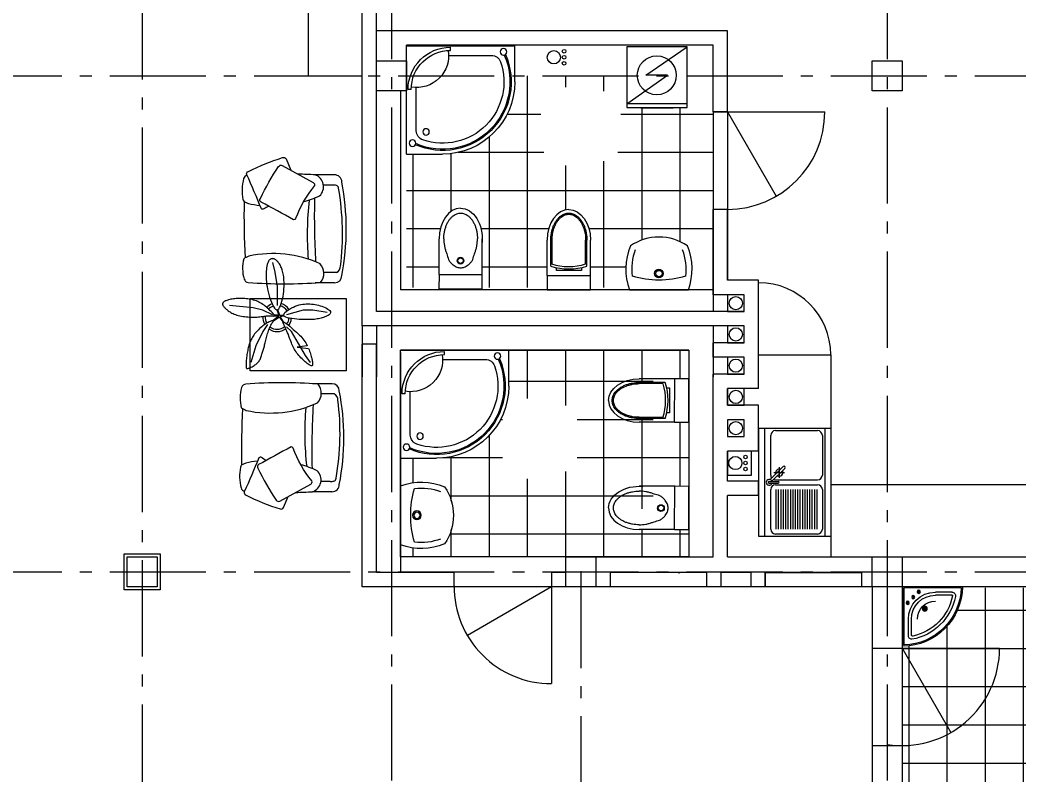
# Model space of a CAD drawing. Extents: x -133165 to 20117, y 15722 to 63536.
# Drawn here: x -120946 to -112632, y 26755 to 33035 of the extents above; entities that cross this region are included whole.
import ezdxf

# ---------------------------------------------------------------- set-up
doc = ezdxf.new("R2010")
doc.units = 0
doc.linetypes.add('GOST2_303_5', pattern=[24, 20, -1.5, 1, -1.5])
doc.linetypes.add('GOST2_303_6', pattern=[12, 8, -1.5, 1, -1.5])
doc.layers.get('0').update_dxf_attribs({"linetype": 'CONTINUOUS'})
for name, color, linetype in [('AREA', 191, 'CONTINUOUS'), ('AXIS', 7, 'GOST2_303_5'), ('FURNITURE', 28, 'CONTINUOUS'), ('HATCH', 8, 'CONTINUOUS'), ('MERDIVEN', 3, 'CONTINUOUS'), ('SANITARY', 141, 'CONTINUOUS'), ('WALL', 5, 'CONTINUOUS'), ('WC', 4, 'CONTINUOUS'), ('WINDOWS', 8, 'CONTINUOUS')]:
    doc.layers.add(name, color=color, linetype=linetype)
doc.styles.add('ATTR', font='romans.shx', dxfattribs={"width": 0.8, "height": 0.470416})

# ---------------------------------------------------------------- blocks, each defined once
blk = doc.blocks.new('DFG')
at = {"layer": 'FURNITURE', "ltscale": 300}
blk.add_lwpolyline([(50940.3, -6328.9), (50940.3, -6819.6)], dxfattribs=at)
at = {"layer": 'FURNITURE'}
for radius in [36.1, 26.4]:
    blk.add_circle((51076.4, -6574.2), radius, dxfattribs=at)
at = {"layer": 'FURNITURE', "ltscale": 300}
for centre, radius, start, end in [((51113.7, -6799.1), 501.2, 67.38981, 110.24771), ((51820.8, -6574.2), 796.5, 163.77116, 196.22884), ((51113.7, -6799.1), 451.2, 69.28472, 97.35015), ((50960.4, -6574.2), 419.9, 325.50279, 34.49721), ((51113.7, -6349.3), 501.2, 249.75229, 292.61019), ((51113.7, -6349.3), 451.2, 262.64985, 290.71528)]:
    blk.add_arc(centre, radius, start, end, dxfattribs=at)
blk = doc.blocks.new('A$C201F213F')
at = {"layer": 'FURNITURE', "ltscale": 75}
for p, q in [((0, 0), (-636.4, -636.4)), ((636.4, -636.4), (0, 0)), ((-191.6, -303.3), (-443.5, -555.2)), ((-230.8, -284.4), (-249.2, -266)), ((442.6, -557.1), (187.9, -302.4)), ((229.8, -284.4), (248.2, -266)), ((-424.3, -848.5), (-636.4, -636.4)), ((636.4, -636.4), (424.3, -848.5))]:
    blk.add_line(p, q, dxfattribs=at)
for centre in [(-534.6, -605.3), (537.4, -606.7), (391.7, -620.8)]:
    blk.add_circle(centre, 27, dxfattribs=at)
for centre, radius, start, end in [((-0.5, -514.7), 351.7, 45, 135), ((-0.5, -514.7), 325.7, 45, 135), ((-2.3, -117.6), 265.2, 215.64538, 324.88513), ((-386.9, -611.8), 80, 135, 205.85821), ((386, -613.7), 80, 333.85994, 45), ((0, -424.3), 570, 201.44354, 338.55646), ((0, -424.3), 560, 201.44354, 338.55646), ((0, -424.3), 510, 205.85821, 333.85994), ((0, -424.3), 600, 225, 315)]:
    blk.add_arc(centre, radius, start, end, dxfattribs=at)
blk = doc.blocks.new('A$C5EB51CD2')
at = {"layer": 'FURNITURE', "ltscale": 100}
for p, q in [((0.1, 119.2), (0.2, 414)), ((0.1, 119.2), (0, 0)), ((0.1, 119.2), (360.1, 119)), ((0, 0), (360, -0.2))]:
    blk.add_line(p, q, dxfattribs=at)
at = {"layer": 'FURNITURE', "ltscale": 75}
for p, q in [((360.1, 119), (360.2, 413.8)), ((360, -0.2), (360.1, 119))]:
    blk.add_line(p, q, dxfattribs=at)
at = {"layer": 'FURNITURE', "ltscale": 100}
for radius in [27.8, 22.8]:
    blk.add_circle((179.5, 232.9), radius, dxfattribs=at)
at = {"layer": 'FURNITURE', "ltscale": 75}
blk.add_ellipse((180.2, 413.9), major_axis=(0.1, 255.1), ratio=0.705489, start_param=0, end_param=1.570796, dxfattribs=at)
at = {"layer": 'FURNITURE', "ltscale": 75, "extrusion": (0, 0, -1)}
blk.add_ellipse((180.2, 413.9), major_axis=(0.1, 255.1), ratio=0.705489, start_param=0, end_param=1.684847, dxfattribs=at)
at = {"layer": 'FURNITURE', "ltscale": 75}
blk.add_open_spline([(40.2, 414), (40.2, 431.8), (41.7, 450.6), (46.7, 478.6), (48.8, 488), (54, 506.3), (57, 515.4), (63.9, 532.8), (67.8, 541.1), (76.2, 557), (80.8, 564.5), (90.5, 578.2), (95.7, 584.5), (106.2, 595.8), (111.7, 600.9), (128.1, 613.9), (139.2, 619.9), (160.4, 627.5), (170.6, 629.1), (190, 629.1), (200.2, 627.5), (221.4, 619.9), (232.5, 613.8), (248.9, 600.8), (254.3, 595.8), (264.9, 584.4), (270, 578.1), (279.7, 564.4), (284.3, 556.9), (292.8, 541), (296.6, 532.6), (303.5, 515.2), (306.5, 506.2), (311.6, 487.8), (313.7, 478.5), (318.7, 450.4), (320.2, 431.7), (320.2, 413.9)], degree=3, knots=[-1.570796, -1.570796, -1.570796, -1.570796, -1.308997, -1.308997, -1.178097, -1.178097, -1.047198, -1.047198, -0.916298, -0.916298, -0.785398, -0.785398, -0.654498, -0.654498, -0.523599, -0.523599, -0.261799, -0.261799, 0, 0, 0.261799, 0.261799, 0.523599, 0.523599, 0.654498, 0.654498, 0.785398, 0.785398, 0.916298, 0.916298, 1.047198, 1.047198, 1.178097, 1.178097, 1.308997, 1.308997, 1.570796, 1.570796, 1.570796, 1.570796], dxfattribs=at)
at = {"layer": 'FURNITURE', "ltscale": 100}
blk.add_open_spline([(40.2, 414), (40.2, 396.2), (41.7, 377.4), (46.7, 349.4), (48.8, 340), (53.9, 321.7), (56.9, 312.6), (63.8, 295.2), (67.6, 286.8), (76.1, 246), (80.7, 238.5), (90.4, 224.7), (95.5, 218.4), (106.1, 207.1), (111.5, 202.1), (127.9, 189), (139, 183), (160.2, 175.4), (170.4, 173.8), (189.8, 173.8), (199.9, 175.4), (221.2, 182.9), (232.3, 188.9), (248.7, 202), (254.2, 207), (264.7, 218.3), (269.9, 224.6), (279.6, 238.4), (284.2, 245.9), (292.6, 286.7), (296.5, 295.1), (303.4, 312.5), (306.4, 321.5), (311.6, 339.9), (313.7, 349.2), (318.7, 377.3), (320.2, 396), (320.2, 413.9)], degree=3, knots=[-1.570796, -1.570796, -1.570796, -1.570796, -1.308997, -1.308997, -1.178097, -1.178097, -1.047198, -1.047198, -0.916298, -0.916298, -0.785398, -0.785398, -0.654498, -0.654498, -0.523599, -0.523599, -0.261799, -0.261799, 0, 0, 0.261799, 0.261799, 0.523599, 0.523599, 0.654498, 0.654498, 0.785398, 0.785398, 0.916298, 0.916298, 1.047198, 1.047198, 1.178097, 1.178097, 1.308997, 1.308997, 1.570796, 1.570796, 1.570796, 1.570796], dxfattribs=at)
blk = doc.blocks.new('A$C57C31BFC')
at = {"layer": 'WC', "ltscale": 75}
for p, q in [((0.1, 119.2), (0.2, 414)), ((30.1, 197.9), (30.2, 414)), ((40.1, 215.7), (40.2, 414)), ((77.5, 162.6), (77.5, 185.1)), ((0.1, 119.2), (0, 0))]:
    blk.add_line(p, q, dxfattribs=at)
at = {"layer": 'WC', "ltscale": 100}
for p, q in [((320.1, 215.5), (320.2, 413.9)), ((330.1, 197.7), (330.2, 413.9)), ((360.1, 119), (360.2, 413.8)), ((284.6, 185.4), (284.6, 162.5)), ((0.1, 119.2), (360.1, 119)), ((284.6, 162.5), (77.5, 162.6)), ((360, -0.2), (360.1, 119)), ((0, 0), (360, -0.2))]:
    blk.add_line(p, q, dxfattribs=at)
for radius, end in [(485.2, 287.97896), (465.2, 287.48531)]:
    blk.add_arc((180.3, 659.3), radius, 251.96434, end, dxfattribs=at)
at = {"layer": 'WC', "ltscale": 75}
blk.add_ellipse((180.2, 413.9), major_axis=(0.1, 255.1), ratio=0.705489, start_param=0, end_param=1.570796, dxfattribs=at)
at = {"layer": 'WC', "ltscale": 75, "extrusion": (0, 0, -1)}
blk.add_ellipse((180.2, 413.9), major_axis=(0.1, 255.1), ratio=0.705489, start_param=0, end_param=1.570796, dxfattribs=at)
at = {"layer": 'WC', "ltscale": 75}
for points, knots in [([(30.2, 414), (30.2, 432.4), (31.8, 451.7), (36.9, 480.7), (39.1, 490.3), (44.4, 509.4), (47.6, 518.7), (54.7, 536.8), (58.8, 545.5), (67.6, 562.1), (72.4, 569.9), (82.6, 584.3), (88, 591), (99.3, 603), (105.1, 608.4), (122.7, 622.4), (134.8, 629), (158.2, 637.3), (169.5, 639.1), (191.1, 639.1), (202.5, 637.3), (225.9, 628.9), (237.9, 622.3), (255.5, 608.3), (261.3, 602.9), (272.5, 590.9), (277.9, 584.2), (288.2, 569.8), (293, 561.9), (301.8, 545.4), (305.8, 536.7), (312.9, 518.6), (316.1, 509.2), (321.4, 490.2), (323.5, 480.5), (328.7, 451.6), (330.2, 432.2), (330.2, 413.9)], [-1.570796, -1.570796, -1.570796, -1.570796, -1.308997, -1.308997, -1.178097, -1.178097, -1.047198, -1.047198, -0.916298, -0.916298, -0.785398, -0.785398, -0.654498, -0.654498, -0.523599, -0.523599, -0.261799, -0.261799, 0, 0, 0.261799, 0.261799, 0.523599, 0.523599, 0.654498, 0.654498, 0.785398, 0.785398, 0.916298, 0.916298, 1.047198, 1.047198, 1.178097, 1.178097, 1.308997, 1.308997, 1.570796, 1.570796, 1.570796, 1.570796]), ([(40.2, 414), (40.2, 431.8), (41.7, 450.6), (46.7, 478.6), (48.8, 488), (54, 506.3), (57, 515.4), (63.9, 532.8), (67.8, 541.1), (76.2, 557), (80.8, 564.5), (90.5, 578.2), (95.7, 584.5), (106.2, 595.8), (111.7, 600.9), (122.6, 609.5), (128.1, 613.2), (139.1, 619.4), (144.5, 621.8), (155.1, 625.6), (160.3, 626.9), (170.5, 628.7), (175.5, 629.1), (185.2, 629.1), (190.1, 628.7), (200.3, 626.9), (205.5, 625.6), (216.1, 621.8), (221.5, 619.3), (232.5, 613.2), (238, 609.5), (248.9, 600.8), (254.3, 595.8), (264.9, 584.4), (270, 578.1), (279.7, 564.4), (284.3, 556.9), (292.8, 541), (296.6, 532.6), (303.5, 515.2), (306.5, 506.2), (311.6, 487.8), (313.7, 478.5), (318.7, 450.4), (320.2, 431.7), (320.2, 413.9)], [-1.570796, -1.570796, -1.570796, -1.570796, -1.308997, -1.308997, -1.178097, -1.178097, -1.047198, -1.047198, -0.916298, -0.916298, -0.785398, -0.785398, -0.654498, -0.654498, -0.523599, -0.523599, -0.392699, -0.392699, -0.261799, -0.261799, -0.1309, -0.1309, 0, 0, 0.1309, 0.1309, 0.261799, 0.261799, 0.392699, 0.392699, 0.523599, 0.523599, 0.654498, 0.654498, 0.785398, 0.785398, 0.916298, 0.916298, 1.047198, 1.047198, 1.178097, 1.178097, 1.308997, 1.308997, 1.570796, 1.570796, 1.570796, 1.570796])]:
    blk.add_open_spline(points, degree=3, knots=knots, dxfattribs=at)
blk = doc.blocks.new('VJQRF')
for p, q in [((165.668, 1119.323), (165.668, 1128.323)), ((165.668, 1128.323), (171.668, 1128.323)), ((166.168, 1119.323), (166.168, 1128.323)), ((171.168, 1128.323), (171.168, 1119.323)), ((171.668, 1128.323), (171.668, 1119.323)), ((166.668, 1124.423), (166.668, 1127.723)), ((167.068, 1128.123), (170.568, 1128.123)), ((170.968, 1127.723), (170.968, 1124.423)), ((166.625, 1124.047), (167.706, 1125.126)), ((166.766, 1123.906), (167.847, 1124.984)), ((167.38, 1125.07), (167.38, 1124.184)), ((166.938, 1124.627), (167.823, 1124.627)), ((166.541, 1123.893), (167.291, 1123.892)), ((166.541, 1123.753), (167.291, 1123.752)), ((166.781, 1123.893), (166.765, 1123.909)), ((167.068, 1124.023), (170.568, 1124.023)), ((167.068, 1123.623), (170.568, 1123.623)), ((166.668, 1119.923), (166.668, 1123.223)), ((167.131, 1119.923), (167.131, 1123.223)), ((167.331, 1119.923), (167.331, 1123.223)), ((167.531, 1119.923), (167.531, 1123.223)), ((167.731, 1119.923), (167.731, 1123.223)), ((167.931, 1119.923), (167.931, 1123.223)), ((168.131, 1119.923), (168.131, 1123.223)), ((168.331, 1119.923), (168.331, 1123.223)), ((168.531, 1119.923), (168.531, 1123.223)), ((168.731, 1119.923), (168.731, 1123.223)), ((168.931, 1119.923), (168.931, 1123.223)), ((169.131, 1119.923), (169.131, 1123.223)), ((169.331, 1119.923), (169.331, 1123.223)), ((169.531, 1119.923), (169.531, 1123.223)), ((169.731, 1119.923), (169.731, 1123.223)), ((169.931, 1119.923), (169.931, 1123.223)), ((170.131, 1119.923), (170.131, 1123.223)), ((170.331, 1119.923), (170.331, 1123.223)), ((170.531, 1119.923), (170.531, 1123.223)), ((170.968, 1123.223), (170.968, 1119.923)), ((171.668, 1119.323), (165.668, 1119.323)), ((170.568, 1119.523), (167.068, 1119.523))]:
    blk.add_line(p, q)
for centre, radius, start, end in [((167.068, 1127.723), 0.4, 90, 180), ((170.568, 1127.723), 0.4, 0, 90), ((167.777, 1125.055), 0.1, 314.92518, 134.92518), ((167.068, 1124.423), 0.4, 180, 218.20717), ((167.38, 1124.627), 0.3, 69.18047, 200.6699), ((167.38, 1124.627), 0.3, 239.74996, 30.10041), ((170.568, 1124.423), 0.4, 270, 0), ((166.541, 1123.823), 0.239, 16.92911, 342.92126), ((166.541, 1123.823), 0.07, 89.92518, 269.92518), ((167.068, 1123.223), 0.4, 90, 180), ((167.068, 1124.423), 0.4, 247.44587, 270), ((167.291, 1123.822), 0.07, 269.92518, 89.92518), ((170.568, 1123.223), 0.4, 0, 90), ((167.068, 1119.923), 0.4, 180, 270), ((170.568, 1119.923), 0.4, 270, 0)]:
    blk.add_arc(centre, radius, start, end)
blk = doc.blocks.new('РЈРњР«Р’РђР›Р¬РќРРљ_РЈР“Р›РћР’РћР™')
for p, q in [((2176.609, 259.767), (2171.659, 259.767)), ((2171.659, 254.817), (2171.659, 259.767)), ((2176.609, 259.767), (2171.659, 259.767)), ((2171.759, 254.919), (2171.759, 259.667)), ((2176.507, 259.667), (2171.759, 259.667)), ((2172.99, 259.372), (2172.878, 259.482)), ((2172.99, 259.372), (2172.937, 259.424)), ((2172.99, 259.372), (2173.103, 259.486)), ((2176.608, 259.667), (2176.607, 259.667)), ((2172.99, 259.372), (2172.881, 259.262)), ((2172.99, 259.372), (2173.096, 259.266)), ((2175.714, 259.317), (2174.365, 259.317)), ((2175.672, 259.067), (2174.365, 259.067)), ((2172.076, 258.449), (2171.962, 258.335)), ((2172.076, 258.449), (2171.964, 258.56)), ((2172.076, 258.449), (2172.023, 258.501)), ((2172.076, 258.449), (2172.184, 258.559)), ((2172.076, 258.449), (2172.182, 258.344)), ((2172.109, 255.678), (2172.109, 257.067)), ((2172.359, 255.678), (2172.359, 257.067)), ((2171.759, 254.817), (2171.759, 254.819))]:
    blk.add_line(p, q)
for centre, radius in [((2172.99, 259.372), 0.136), ((2172.99, 259.372), 0.129), ((2172.99, 259.372), 0.0601), ((2172.99, 259.372), 0.0533), ((2172.076, 258.449), 0.136), ((2172.076, 258.449), 0.129), ((2172.533, 258.911), 0.129), ((2172.533, 258.911), 0.0533), ((2172.076, 258.449), 0.0601), ((2172.076, 258.449), 0.0533), ((2173.484, 257.946), 0.204), ((2173.484, 257.946), 0.129), ((2173.484, 257.946), 0.0533)]:
    blk.add_circle(centre, radius)
for centre, radius, start, end in [((2171.609, 259.817), 5, 359.9999999999993, 0), ((2171.609, 259.817), 4.9, 359.9999999999993, 0), ((2171.609, 259.817), 5, 270.57297, 359.42703), ((2171.609, 259.817), 4.9, 271.75423, 358.24577), ((2174.365, 257.067), 2.25, 90, 180), ((2174.365, 257.067), 2, 90, 180), ((2171.614, 259.804), 4.237, 280.99485, 348.27347), ((2171.614, 259.804), 4.487, 280.99485, 349.90428), ((2175.665, 258.967), 0.1, 345.93958, 85.9642), ((2175.731, 259.018), 0.3, 0, 93.31078), ((2174.365, 257.067), 1.5, 90, 180), ((2172.408, 255.693), 0.3, 177.04102, 281.70486), ((2172.408, 255.693), 0.05, 177.04102, 281.70486)]:
    blk.add_arc(centre, radius, start, end)
blk = doc.blocks.new('*X134')
at = {"layer": 'HATCH', "linetype": 'CONTINUOUS', "ltscale": 100}
for p, q in [((-116721.5, 30810.1), (-116721.5, 32570.1)), ((-116404, 32476.1), (-116404, 32570.1)), ((-116086.5, 32441.9), (-116086.5, 32570.1)), ((-115769, 31204.2), (-115769, 32300.9)), ((-115451.5, 31190.7), (-115451.5, 32307.6)), ((-116894.5, 32252.6), (-116612, 32252.6)), ((-115945.1, 32252.6), (-115178.6, 32252.6)), ((-117039, 30810.1), (-117039, 32067.3)), ((-117356.5, 31443.5), (-117356.5, 31927.2)), ((-117299.9, 31935.1), (-116586.5, 31935.1)), ((-115970.6, 31935.1), (-115178.6, 31935.1)), ((-117674, 30810.1), (-117674, 31920.1)), ((-116086.5, 30810.1), (-116086.5, 31860)), ((-116404, 31455.6), (-116404, 31825.8)), ((-117728.6, 31617.6), (-115178.6, 31617.6)), ((-117728.6, 31300.1), (-117448.2, 31300.1)), ((-117110, 31300.1), (-116545, 31300.1)), ((-116211.7, 31300.1), (-115178.6, 31300.1)), ((-117728.6, 30982.6), (-117459, 30982.6)), ((-117099, 30982.6), (-116558.5, 30982.6)), ((-116198.5, 30982.6), (-115904.3, 30982.6))]:
    blk.add_line(p, q, dxfattribs=at)
blk = doc.blocks.new('*X135')
at = {"layer": 'HATCH', "linetype": 'CONTINUOUS', "ltscale": 100}
for p, q in [((-116404, 29827.7), (-116404, 29870.1)), ((-116086.5, 28570.1), (-116086.5, 29870.1)), ((-116949.8, 29712.6), (-116930.5, 29712.6)), ((-116310.2, 29712.6), (-115676.6, 29712.6)), ((-115769, 28970.1), (-115769, 29730.3)), ((-117039, 28570.1), (-117039, 29584.6)), ((-117674, 29185.7), (-117674, 29390.1)), ((-117427.2, 29395.1), (-116930.6, 29395.1)), ((-117356.5, 29033.6), (-117356.5, 29403.2)), ((-116310.1, 29395.1), (-115676.6, 29395.1)), ((-116404, 28570.1), (-116404, 29279.5)), ((-116721.5, 28570.1), (-116721.5, 29219.3)), ((-117372.2, 29077.6), (-115676.6, 29077.6)), ((-117356.5, 28570.1), (-117356.5, 28796.9)), ((-115769, 28570.1), (-115769, 28796.5)), ((-117369.7, 28760.1), (-115676.6, 28760.1)), ((-117674, 28570.1), (-117674, 28644.8))]:
    blk.add_line(p, q, dxfattribs=at)
blk = doc.blocks.new('*X136')
at = {"layer": 'HATCH', "linetype": 'CONTINUOUS', "ltscale": 100}
for p, q in [((-116721.5, 29888.2), (-116721.5, 30290.1)), ((-116404, 29870.1), (-116404, 30290.1)), ((-116086.5, 29870.1), (-116086.5, 30290.1)), ((-115769, 30010.3), (-115769, 30290.1)), ((-116878.6, 30030.1), (-115676.6, 30030.1))]:
    blk.add_line(p, q, dxfattribs=at)
blk = doc.blocks.new('*X137')
at = {"layer": 'HATCH', "linetype": 'CONTINUOUS', "ltscale": 100}
blk.add_line((-115451.5, 30050.1), (-115451.5, 30290.1), dxfattribs=at)
blk = doc.blocks.new('*X138')
at = {"layer": 'HATCH', "linetype": 'CONTINUOUS', "ltscale": 100}
for p, q in [((-115451.5, 28570.1), (-115451.5, 28796.3)), ((-115676.6, 28760.1), (-115378.6, 28760.1))]:
    blk.add_line(p, q, dxfattribs=at)
blk = doc.blocks.new('*X139')
at = {"layer": 'HATCH', "linetype": 'CONTINUOUS', "ltscale": 100}
for p, q in [((-115451.5, 29156.3), (-115451.5, 29690.1)), ((-115676.6, 29395.1), (-115378.6, 29395.1))]:
    blk.add_line(p, q, dxfattribs=at)
blk = doc.blocks.new('PLANT_2')
for p, q in [((-0.98, 9.39), (-1.42, 6.75)), ((-1.42, 6.75), (-1.42, 4.99)), ((8.26, 6.31), (6.94, 5.43)), ((-1.42, 4.99), (-0.54, 1.91)), ((4.74, 4.11), (2.54, 2.79)), ((6.94, 5.43), (4.74, 4.11)), ((2.54, 2.79), (1.66, 1.91)), ((-8.46, -0.29), (-5.82, 0.15)), ((-5.82, 0.15), (-2.3, 0.15)), ((-1.52, 0.24), (-0.49, 0.61)), ((-1.49, 0.11), (-0.47, 0.45)), ((-0.49, 0.59), (-0.51, 1.38)), ((-0.47, 0.45), (-0.49, -0.34)), ((-0.28, 0.69), (-0.38, 1.4)), ((-0.38, -0.36), (-0.34, 0.47)), ((-0.34, 0.47), (0.48, -0.55)), ((0.71, 1.31), (-0.28, 0.71)), ((-0.21, 0.55), (0.75, 1.23)), ((0.56, -0.53), (-0.21, 0.57)), ((-10.22, -0.73), (-8.46, -0.29)), ((-0.54, -0.73), (-1.42, -2.49)), ((1.22, -1.61), (2.54, -2.49)), ((-1.42, -2.49), (-1.86, -4.25)), ((2.54, -2.49), (5.18, -3.81)), ((-1.86, -4.25), (-2.3, -8.65)), ((5.18, -3.81), (8.26, -4.69))]:
    blk.add_line(p, q)
for points in [[(-2, 3.16), (-2.16, 3.51), (-2.28, 3.86), (-2.38, 4.21), (-2.46, 4.54), (-2.52, 4.88), (-2.56, 5.21), (-2.58, 5.54), (-2.59, 5.87), (-2.58, 6.2), (-2.56, 6.53), (-2.53, 6.86), (-2.48, 7.18), (-2.42, 7.51), (-2.34, 7.82), (-2.25, 8.13), (-2.15, 8.44), (-2.03, 8.74), (-1.91, 9.02), (-1.77, 9.29), (-1.63, 9.52), (-1.48, 9.72), (-1.34, 9.88), (-1.19, 10), (-1.05, 10.05), (-0.92, 10.05), (-0.79, 9.99), (-0.67, 9.89), (-0.56, 9.75), (-0.45, 9.58), (-0.35, 9.38), (-0.26, 9.17), (-0.17, 8.95), (-0.09, 8.73), (-0.02, 8.51), (0.05, 8.29), (0.1, 8.05), (0.16, 7.82), (0.2, 7.57), (0.24, 7.32), (0.27, 7.05), (0.29, 6.76), (0.31, 6.47), (0.32, 6.15), (0.32, 5.82), (0.32, 5.46), (0.31, 5.09), (0.29, 4.69), (0.27, 4.26), (0.24, 3.81), (0.2, 3.35), (0.14, 2.9), (0.08, 2.47), (-0.01, 2.09), (-0.11, 1.77), (-0.24, 1.54), (-0.39, 1.4), (-0.57, 1.37), (-0.77, 1.45), (-0.98, 1.61), (-1.2, 1.84), (-1.42, 2.13), (-1.63, 2.45), (-1.83, 2.8), (-2, 3.16)], [(2.4, 3.45), (2.66, 3.75), (2.92, 4.02), (3.17, 4.27), (3.41, 4.51), (3.65, 4.73), (3.89, 4.93), (4.13, 5.11), (4.38, 5.29), (4.63, 5.44), (4.88, 5.59), (5.14, 5.72), (5.4, 3.85), (5.66, 5.96), (5.92, 6.06), (6.18, 6.15), (6.43, 6.24), (6.67, 6.32), (6.91, 6.39), (7.14, 6.46), (7.35, 6.52), (7.56, 6.57), (7.76, 6.61), (7.94, 6.65), (8.12, 6.68), (8.27, 6.7), (8.42, 6.72), (8.54, 6.72), (8.65, 6.72), (8.73, 6.7), (8.8, 6.66), (8.84, 6.61), (8.85, 6.53), (8.84, 6.44), (8.8, 6.33), (8.73, 6.2), (8.65, 6.06), (8.54, 5.9), (8.42, 5.73), (8.27, 5.55), (8.12, 5.36), (7.94, 5.16), (7.76, 4.96), (7.57, 4.76), (7.36, 4.56), (7.15, 4.37), (6.94, 4.17), (6.72, 3.99), (6.5, 3.82), (6.28, 3.66), (6.06, 3.52), (5.83, 3.38), (5.6, 3.25), (5.37, 3.13), (5.12, 3.02), (4.86, 2.9), (4.6, 2.79), (4.31, 2.68), (4.02, 2.57), (3.72, 2.46), (3.41, 2.34), (3.1, 2.23), (2.79, 2.1), (2.48, 1.97), (2.18, 1.84), (1.88, 1.7), (1.6, 1.56), (1.34, 1.44), (1.11, 1.34), (0.93, 1.26), (0.79, 1.23), (0.72, 1.25), (0.71, 1.33), (0.77, 1.47), (0.9, 1.67), (1.08, 1.92), (1.3, 2.2), (1.56, 2.5), (1.83, 2.82), (2.12, 3.14), (2.4, 3.45)], [(-3.98, 1.25), (-4.45, 1.33), (-4.9, 1.38), (-5.34, 1.42), (-5.77, 1.44), (-6.18, 1.44), (-6.57, 1.44), (-6.94, 1.42), (-7.28, 1.4), (-7.6, 1.37), (-7.89, 1.33), (-8.16, 1.29), (-8.41, 1.23), (-8.64, 1.18), (-8.86, 1.11), (-9.07, 1.04), (-9.26, 0.96), (-9.45, 0.87), (-9.63, 0.78), (-9.81, 0.69), (-9.97, 0.58), (-10.12, 0.48), (-10.26, 0.37), (-10.39, 0.26), (-10.51, 0.15), (-10.61, 0.04), (-10.7, -0.07), (-10.78, -0.18), (-10.84, -0.29), (-10.89, -0.4), (-10.92, -0.51), (-10.94, -0.62), (-10.95, -0.73), (-10.94, -0.84), (-10.92, -0.95), (-10.88, -1.05), (-10.81, -1.16), (-10.73, -1.26), (-10.61, -1.36), (-10.47, -1.45), (-10.29, -1.53), (-10.08, -1.61), (-9.84, -1.68), (-9.57, -1.75), (-9.27, -1.8), (-8.95, -1.84), (-8.61, -1.87), (-8.25, -1.89), (-7.87, -1.9), (-7.48, -1.89), (-7.07, -1.87), (-6.65, -1.83), (-6.22, -1.78), (-5.77, -1.71), (-5.31, -1.62), (-4.84, -1.51), (-4.35, -1.39), (-3.85, -1.24), (-3.36, -1.08), (-2.89, -0.9), (-2.45, -0.71), (-2.08, -0.51), (-1.78, -0.31), (-1.58, -0.12), (-1.49, 0.08), (-1.53, 0.27), (-1.67, 0.45), (-1.92, 0.62), (-2.24, 0.78), (-2.63, 0.92), (-3.06, 1.05), (-3.52, 1.16), (-3.98, 1.25)], [(-1.78, -1.61), (-1.97, -1.83), (-2.15, -2.05), (-2.33, -2.27), (-2.49, -2.5), (-2.64, -2.72), (-2.78, -2.96), (-2.91, -3.2), (-3.03, -3.44), (-3.13, -3.69), (-3.22, -3.95), (-3.3, -4.21), (-3.37, -4.48), (-3.43, -4.75), (-3.47, -5.02), (-3.51, -5.29), (-3.54, -5.57), (-3.57, -5.84), (-3.59, -6.12), (-3.6, -6.39), (-3.6, -6.66), (-3.6, -6.92), (-3.59, -7.19), (-3.57, -7.44), (-3.54, -7.69), (-3.51, -7.94), (-3.48, -8.17), (-3.43, -8.4), (-3.39, -8.61), (-3.34, -8.81), (-3.29, -8.99), (-3.23, -9.16), (-3.18, -9.31), (-3.12, -9.43), (-3.07, -9.54), (-3.01, -9.63), (-2.96, -9.71), (-2.9, -9.77), (-2.85, -9.82), (-2.79, -9.86), (-2.74, -9.89), (-2.68, -9.92), (-2.63, -9.93), (-2.57, -9.94), (-2.51, -9.94), (-2.44, -9.93), (-2.38, -9.9), (-2.3, -9.87), (-2.22, -9.82), (-2.14, -9.76), (-2.05, -9.68), (-1.95, -9.6), (-1.85, -9.5), (-1.74, -9.39), (-1.64, -9.27), (-1.53, -9.15), (-1.42, -9.01), (-1.31, -8.87), (-1.2, -8.72), (-1.09, -8.56), (-0.99, -8.39), (-0.89, -8.2), (-0.79, -8), (-0.7, -7.78), (-0.61, -7.55), (-0.53, -7.29), (-0.46, -7.02), (-0.39, -6.73), (-0.34, -6.44), (-0.28, -6.14), (-0.24, -5.85), (-0.2, -5.55), (-0.17, -5.27), (-0.15, -5), (-0.13, -4.75), (-0.12, -4.5), (-0.12, -4.26), (-0.12, -4.02), (-0.13, -3.78), (-0.15, -3.54), (-0.17, -3.29), (-0.2, -3.04), (-0.24, -2.79), (-0.27, -2.53), (-0.31, -2.28), (-0.34, -2.02), (-0.37, -1.78), (-0.38, -1.54), (-0.39, -1.31), (-0.39, -1.1), (-0.37, -0.91), (-0.36, -0.73), (-0.35, -0.59), (-0.34, -0.47), (-0.36, -0.4), (-0.4, -0.36), (-0.46, -0.36), (-0.56, -0.41), (-0.69, -0.5), (-0.84, -0.63), (-1.01, -0.79), (-1.2, -0.97), (-1.39, -1.17), (-1.59, -1.39), (-1.78, -1.61)], [(0.93, -1.68), (1.05, -1.88), (1.18, -2.08), (1.32, -2.28), (1.47, -2.49), (1.63, -2.69), (1.81, -2.9), (1.99, -3.1), (2.18, -3.29), (2.37, -3.48), (2.57, -3.66), (2.78, -3.84), (2.98, -4), (3.19, -4.15), (3.39, -4.29), (3.59, -4.42), (3.79, -4.54), (3.98, -4.64), (4.16, -4.73), (4.35, -4.82), (4.53, -4.89), (4.72, -4.95), (4.91, -5.01), (5.12, -5.07), (5.33, -5.13), (5.56, -5.18), (5.79, -5.24), (6.04, -5.29), (6.29, -5.34), (6.55, -5.38), (6.8, -5.43), (7.06, -5.46), (7.31, -5.49), (7.55, -5.52), (7.79, -5.54), (8.01, -5.55), (8.23, -5.56), (8.42, -5.56), (8.61, -5.57), (8.77, -5.57), (8.92, -5.57), (9.05, -5.57), (9.16, -5.56), (9.24, -5.55), (9.31, -5.53), (9.35, -5.5), (9.38, -5.44), (9.38, -5.37), (9.36, -5.27), (9.32, -5.15), (9.27, -5.01), (9.2, -4.84), (9.11, -4.67), (9.02, -4.49), (8.92, -4.3), (8.81, -4.12), (8.7, -3.95), (8.59, -3.8), (8.48, -3.65), (8.36, -3.52), (8.24, -3.39), (8.12, -3.28), (7.98, -3.18), (7.83, -3.09), (7.68, -3), (7.5, -2.92), (7.32, -2.85), (7.13, -2.78), (6.93, -2.72), (6.73, -2.66), (6.53, -2.6), (6.33, -2.54), (6.14, -2.49), (5.95, -2.43), (5.76, -2.38), (5.58, -2.32), (5.39, -2.27), (5.21, -2.21), (5.01, -2.16), (4.81, -2.1), (4.6, -2.05), (4.37, -1.99), (4.13, -1.94), (3.89, -1.88), (3.63, -1.82), (3.38, -1.75), (3.12, -1.69), (2.87, -1.61), (2.62, -1.53), (2.37, -1.45), (2.14, -1.36), (1.91, -1.26), (1.7, -1.17), (1.5, -1.07), (1.32, -0.98), (1.15, -0.89), (1, -0.8), (0.87, -0.72), (0.77, -0.65), (0.68, -0.6), (0.61, -0.55), (0.55, -0.53), (0.52, -0.52), (0.5, -0.54), (0.49, -0.58), (0.5, -0.65), (0.52, -0.74), (0.55, -0.86), (0.6, -0.99), (0.66, -1.15), (0.74, -1.31), (0.83, -1.49), (0.93, -1.68)]]:
    blk.add_lwpolyline(points, close=True)
for radius, start, end in [(2.64, 123.8022, 163.3846), (2.2, 123.3061, 164.633), (2.2, 56.1561, 85.8565), (2.64, 55.4621, 85.1348), (2.2, 323.0276, 39.4037), (2.64, 325.816, 37.097), (2.64, 200.5744, 226.3792), (2.2, 199.7262, 226.28), (2.2, 263.9554, 299.0217), (2.64, 266.0481, 299.6067)]:
    blk.add_arc((-0.1, 0.15), radius, start, end)
at = {"style": 'ATTR', "width": 0.8, "flags": 9}
blk.add_attdef('ESTCODE', (0, 0), '', height=0.00407, dxfattribs=at)
blk = doc.blocks.new('*X147')
at = {"layer": 'HATCH', "linetype": 'CONTINUOUS', "ltscale": 100}
for p, q in [((-113546.5, 24445.1), (-113546.5, 26975.1)), ((-113229, 24445.1), (-113229, 26975.1)), ((-112911.5, 26024.2), (-112911.5, 26975.1)), ((-112594, 26241.6), (-112594, 26975.1)), ((-112276.5, 26282.4), (-112276.5, 26975.1)), ((-111959, 26278.2), (-111959, 26975.1)), ((-111641.5, 26893.3), (-111641.5, 26975.1)), ((-111324, 26893.3), (-111324, 26975.1)), ((-111006.5, 26893.3), (-111006.5, 26975.1)), ((-110689, 24445.1), (-110689, 26975.1)), ((-110371.5, 24445.1), (-110371.5, 26975.1)), ((-110054, 24445.1), (-110054, 26975.1)), ((-113603.6, 26855.1), (-111891.1, 26855.1)), ((-110880.6, 26855.1), (-109848.6, 26855.1)), ((-113603.6, 26537.6), (-111891.1, 26537.6)), ((-110880.6, 26537.6), (-109848.6, 26537.6)), ((-111641.5, 26233.6), (-111641.5, 26493.3)), ((-111324, 25819.7), (-111324, 26493.3)), ((-111006.5, 24445.1), (-111006.5, 26493.3)), ((-113603.6, 26220.1), (-112711.8, 26220.1)), ((-111568.7, 26220.1), (-109848.6, 26220.1)), ((-113603.6, 25902.6), (-112984.2, 25902.6)), ((-112984.2, 25902.6), (-112938.8, 25902.6)), ((-111341.7, 25902.6), (-111296.3, 25902.6)), ((-111296.3, 25902.6), (-109848.6, 25902.6)), ((-113603.6, 25585.1), (-113015.2, 25585.1)), ((-111265.3, 25585.1), (-109848.6, 25585.1)), ((-113603.6, 25267.6), (-113026.2, 25267.6)), ((-111254.4, 25267.6), (-109848.6, 25267.6)), ((-113603.6, 24950.1), (-113010.8, 24950.1)), ((-111269.8, 24950.1), (-109848.6, 24950.1)), ((-113603.6, 24632.6), (-113017.1, 24632.6)), ((-111263.5, 24632.6), (-109848.6, 24632.6))]:
    blk.add_line(p, q, dxfattribs=at)
blk = doc.blocks.new('*X148')
at = {"layer": 'HATCH', "linetype": 'CONTINUOUS', "ltscale": 100}
for p, q in [((-113602.1, 27807.6), (-112793.8, 27807.6)), ((-113546.5, 27711.2), (-113546.5, 27810.1)), ((-113229, 27161.2), (-113229, 27810.1)), ((-112911.5, 27391.7), (-112911.5, 27810.1)), ((-113418.8, 27490.1), (-112862.4, 27490.1)), ((-113235.5, 27172.6), (-113107.1, 27172.6))]:
    blk.add_line(p, q, dxfattribs=at)
blk = doc.blocks.new('*X149')
at = {"layer": 'HATCH', "linetype": 'CONTINUOUS', "ltscale": 100}
for p, q in [((-113603.6, 27807.6), (-113602.1, 27807.6)), ((-113546.5, 27005.1), (-113546.5, 27711.2)), ((-113603.6, 27490.1), (-113418.8, 27490.1)), ((-113603.6, 27172.6), (-113235.5, 27172.6)), ((-113229, 27094.4), (-113229, 27161.2))]:
    blk.add_line(p, q, dxfattribs=at)
blk = doc.blocks.new('*X211')
at = {"layer": 'HATCH', "linetype": 'CONTINUOUS', "ltscale": 100}
for p, q in [((-112911.5, 27810.1), (-112911.5, 28311.6)), ((-112594, 26850.1), (-112594, 28311.6)), ((-112276.5, 26850.1), (-112276.5, 28311.6)), ((-111959, 28198.8), (-111959, 28311.6)), ((-111641.5, 28198.8), (-111641.5, 28311.6)), ((-111324, 28198.8), (-111324, 28311.6)), ((-111006.5, 28198.8), (-111006.5, 28311.6)), ((-110689, 28198.8), (-110689, 28311.6)), ((-113145.5, 28125.1), (-112008.4, 28125.1)), ((-110589.4, 28125.1), (-110523.6, 28125.1)), ((-113229, 27810.1), (-113229, 27997.5)), ((-113546.5, 27810.1), (-113546.5, 27831.9)), ((-112793.8, 27807.6), (-112008.4, 27807.6)), ((-110589.4, 27807.6), (-110523.6, 27807.6)), ((-111959, 26850.1), (-111959, 27734.8)), ((-111641.5, 27458.4), (-111641.5, 27734.8)), ((-111324, 27458.4), (-111324, 27734.8)), ((-111006.5, 27458.4), (-111006.5, 27734.8)), ((-110689, 26850.1), (-110689, 27734.8)), ((-112860.9, 27490.1), (-110523.6, 27490.1)), ((-112911.5, 26850.1), (-112911.5, 27394.1)), ((-113109, 27172.6), (-111952.2, 27172.6)), ((-110941.8, 27172.6), (-110523.6, 27172.6)), ((-113229, 26850.1), (-113229, 27096)), ((-111641.5, 26895), (-111641.5, 27058.4)), ((-111324, 26895), (-111324, 27058.4)), ((-111006.5, 26895), (-111006.5, 27058.4)), ((-113546.5, 26850.1), (-113546.5, 27005)), ((-113587.8, 26855.1), (-111952.2, 26855.1)), ((-110941.8, 26855.1), (-110523.6, 26855.1))]:
    blk.add_line(p, q, dxfattribs=at)
blk = doc.blocks.new('A$C7E2B23F5')
at = {"color": 5}
blk.add_line((620, 580), (0, 580), dxfattribs=at)
blk.add_lwpolyline([(0, 0), (620, 0), (620, 620), (0, 620)], close=True, dxfattribs=at)
blk.add_lwpolyline([(620, 582), (201, 290), (423, 290), (0, 0)], dxfattribs=at)

msp = doc.modelspace()

# ---------------------------------------------------------------- linework, layer by layer
at = {"layer": 'AREA', "color": 0, "ltscale": 100}
msp.add_lwpolyline([(-116273.6, 28445.1), (-116278.6, 28445.1)], dxfattribs=at)
at = {"layer": 'AXIS', "color": 147, "linetype": 'GOST2_303_6', "ltscale": 100}
for p, q in [((-117853.6, 37108.7), (-117853.6, 16775.3)), ((-113728.6, 37108.7), (-113728.6, 16775.3)), ((-119928.6, 36941.5), (-119928.6, 16775.3)), ((-130998.5, 32570.1), (-105614.1, 32570.1)), ((-130998.5, 28445.1), (-106223.6, 28445.1)), ((-130998.5, 28445.1), (-106223.6, 28445.1)), ((-116278.6, 28445.1), (-116278.6, 16775.3))]:
    msp.add_line(p, q, dxfattribs=at)
at = {"layer": 'FURNITURE', "color": 5}
for p, q in [((-115779.7, 32307.6), (-115509.9, 32307.6)), ((-115779.7, 32300.9), (-115779.7, 32307.6)), ((-115509.9, 32300.9), (-115779.7, 32300.9)), ((-115509.9, 32307.6), (-115509.9, 32300.9))]:
    msp.add_line(p, q, dxfattribs=at)
at = {"layer": 'FURNITURE', "ltscale": 100}
for p, q in [((-118326.2, 31747.2), (-118489.7, 31747.2)), ((-118343.4, 31662.2), (-118420.8, 31662.2)), ((-118311, 30934.1), (-118418.5, 30934.1)), ((-118327.7, 30849.1), (-118489.7, 30849.1)), ((-118348.5, 30009.6), (-118510.5, 30009.6)), ((-118331.8, 29924.7), (-118439.3, 29924.7)), ((-118364.2, 29196.5), (-118441.6, 29196.5)), ((-118347, 29111.5), (-118510.5, 29111.5))]:
    msp.add_line(p, q, dxfattribs=at)
at = {"layer": 'FURNITURE', "color": 5, "ltscale": 100}
for p, q in [((-114798.6, 30250.1), (-114198.6, 30250.1)), ((-114198.6, 30250.1), (-114198.6, 28570.1)), ((-112173.6, 29170.1), (-114198.6, 29170.1))]:
    msp.add_line(p, q, dxfattribs=at)
at = {"layer": 'FURNITURE', "ltscale": 100}
for points in [[(-118098.6, 35620), (-118548.6, 35620), (-118548.6, 32570), (-118098.6, 32570)], [(-118098.6, 33470), (-118548.6, 33470), (-118548.6, 32570), (-118098.6, 32570)], [(-118231.3, 30718.3), (-118231.3, 30118.3), (-119031.3, 30118.3), (-119031.3, 30718.3)]]:
    msp.add_lwpolyline(points, close=True, dxfattribs=at)
for points in [[(-118876, 31487.1, 0.012701), (-118916.7, 31463.3, -0.338149), (-118937.4, 31465.3, 0.006963), (-119058.4, 31747.9, -0.478074), (-119044.3, 31775.3, -0.039108), (-118760.9, 31890.9, -0.352413), (-118731.5, 31879.5), (-118692.2, 31787)], [(-118896.8, 29371.6, -0.012701), (-118937.5, 29395.5, 0.338149), (-118958.2, 29393.4, -0.006963), (-119079.2, 29110.8, 0.478074), (-119065.1, 29083.4, 0.039108), (-118781.7, 28967.9, 0.352413), (-118752.3, 28979.2), (-118713, 29071.7)]]:
    msp.add_lwpolyline(points, format="xyb", dxfattribs=at)
for points in [[(-118945.1, 31551.1, -0.039108), (-118793.5, 31817, -0.352413), (-118763.3, 31826.2), (-118505.9, 31684.2, -0.370087), (-118495.8, 31657.3, 0.085318), (-118652.1, 31384.4, -0.338149), (-118669.6, 31373.2, 0.006963), (-118939.3, 31520.9, -0.478074)], [(-118965.9, 29307.6, 0.039108), (-118814.3, 29041.8, 0.352413), (-118784.1, 29032.5), (-118526.7, 29174.5, 0.370087), (-118516.6, 29201.4, -0.085318), (-118672.9, 29474.3, 0.338149), (-118690.4, 29485.5, -0.006963), (-118960.1, 29337.8, 0.478074)]]:
    msp.add_lwpolyline(points, format="xyb", close=True, dxfattribs=at)
for centre, radius, start, end in [((-118698.2, 31617.8), 399.3, 165.74852, 190.82188), ((-119045, 31701.6), 42.7, 105.08334, 160.19706), ((-118728.3, 27518.8), 4235.2, 86.77109, 88.67464), ((-118524.8, 31648.3), 105, 313.61629, 70.44984), ((-118327.7, 31687.2), 60, 0.01208, 91.39935), ((-120284.9, 31298.2), 2054.4, 349.08366, 10.91634), ((-118340.2, 31566.6), 95.7, 72.48299, 91.8939), ((-118316.9, 31636.6), 21.9, 357.89946, 80.30724), ((-120439.8, 31258), 2177.8, 352.79311, 9.98828), ((-119060.3, 31550), 30.9, 193.45939, 249.07055), ((-112346, 31402.7), 6735.8, 178.94489, 182.95197), ((-118837.9, 31977), 512.2, 242.88563, 246.07321), ((-118843.8, 32427.5), 940.5, 285.74162, 294.59042), ((-116091.9, 31252), 2463.8, 173.34084, 184.79614), ((-111820.8, 31402.7), 6735.8, 178.91102, 178.91216), ((-111760.8, 31402.7), 6735.8, 178.71267, 183.22727), ((-118843.8, 32427.5), 940.5, 257.60798, 263.59028), ((-118757.9, 30969.5), 335.6, 166.14288, 195.42819), ((-118834.2, 30602.7), 512.2, 113.92679, 119.16414), ((-118840.1, 30152.2), 940.5, 65.40958, 102.39202), ((-118535.7, 30927.3), 118.3, 320.73318, 42.65187), ((-118335.4, 30984.8), 56.2, 295.65628, 5.58316), ((-119041.3, 30894.7), 42.7, 199.80294, 262.92496), ((-118745.3, 34746.1), 3905.3, 265.57621, 274.42379), ((-118327.7, 30909.1), 60, 270, 0), ((-118766.1, 26112.6), 3905.3, 85.57621, 94.42379), ((-118778.7, 29889.2), 335.6, 164.57181, 193.85712), ((-119062.1, 29964), 42.7, 97.07504, 160.19706), ((-118556.5, 29931.4), 118.3, 317.34813, 39.26682), ((-118348.5, 29949.6), 60, 0, 90), ((-120305.7, 29560.5), 2054.4, 349.08366, 10.91634), ((-118860.9, 30706.5), 940.5, 257.60798, 294.59042), ((-118356.2, 29873.9), 56.2, 354.41684, 64.34372), ((-120460.6, 29600.7), 2177.8, 350.01172, 7.20689), ((-118855, 30256.1), 512.2, 240.83586, 246.07321), ((-112366.8, 29456), 6735.8, 177.04803, 181.05511), ((-116112.7, 29606.8), 2463.8, 175.20386, 186.65916), ((-111781.6, 29456), 6735.8, 176.77273, 181.28733), ((-118858.7, 28881.7), 512.2, 113.92679, 117.11437), ((-118864.6, 28431.2), 940.5, 96.40972, 102.39202), ((-118719, 29240.9), 399.3, 169.17812, 194.25148), ((-119081.1, 29308.7), 30.9, 110.92945, 166.54061), ((-118864.6, 28431.2), 940.5, 65.40958, 74.25838), ((-111841.6, 29456), 6735.8, 181.08784, 181.08898), ((-118545.6, 29210.4), 105, 289.55016, 46.38371), ((-118361, 29292.1), 95.7, 268.1061, 287.51701), ((-118337.7, 29222.2), 21.9, 279.69276, 2.10054), ((-119065.8, 29157.1), 42.7, 199.80294, 254.91666), ((-118749.1, 33340), 4235.2, 271.32536, 273.22891), ((-118348.5, 29171.5), 60, 268.60065, 359.98792)]:
    msp.add_arc(centre, radius, start, end, dxfattribs=at)
at = {"layer": 'FURNITURE', "color": 5, "ltscale": 100}
msp.add_arc((-114798.6, 30250.1), 600, 0, 90, dxfattribs=at)
at = {"layer": 'FURNITURE', "color": 5, "extrusion": (0, 0, -1)}
msp.add_ellipse((-115646.4, 32575.1), major_axis=(162.2, 0), ratio=1, start_param=3.141633, end_param=9.424818, dxfattribs=at)
at = {"layer": 'MERDIVEN', "ltscale": 100}
msp.add_arc((-122103.6, 32695.1), 7150, 33.92049, 180, dxfattribs=at)
at = {"layer": 'WALL', "color": 5, "ltscale": 100}
for p, q in [((-118098.6, 32570.1), (-118098.6, 36325.1)), ((-117978.6, 32695.1), (-117978.6, 36325.1)), ((-115058.6, 32945.1), (-117978.6, 32945.1)), ((-115058.6, 32270.1), (-115058.6, 32945.1)), ((-115178.6, 32825.1), (-117728.6, 32825.1)), ((-117728.6, 32445.1), (-117728.6, 32825.1)), ((-115178.6, 32270.1), (-115178.6, 32825.1)), ((-118098.6, 30590.1), (-118098.6, 32570.1)), ((-117978.6, 30610.1), (-117978.6, 32445.1)), ((-117978.6, 31355.1), (-117978.6, 32445.1)), ((-117778.6, 32445.1), (-117778.6, 30790.1)), ((-115058.6, 32270.1), (-115178.6, 32270.1)), ((-115058.6, 31460.1), (-115178.6, 31460.1)), ((-115178.6, 30750.1), (-115178.6, 31460.1)), ((-115058.6, 30870.1), (-115058.6, 31460.1)), ((-115178.6, 30750.1), (-115178.6, 30870.1)), ((-115178.6, 30750.1), (-115178.6, 30870.1)), ((-114798.6, 30870.1), (-115058.6, 30870.1)), ((-114798.6, 29970.1), (-114798.6, 30870.1)), ((-115178.6, 30790.1), (-117778.6, 30790.1)), ((-114918.6, 30750.1), (-115178.6, 30750.1)), ((-114918.6, 30610.1), (-114918.6, 30750.1)), ((-114918.6, 30610.1), (-117978.6, 30610.1)), ((-118098.6, 30490.1), (-118098.6, 30590.1)), ((-115178.6, 30490.1), (-118098.6, 30490.1)), ((-114918.6, 30490.1), (-115178.6, 30490.1)), ((-114918.6, 30350.1), (-114918.6, 30490.1)), ((-115178.6, 30230.1), (-115178.6, 30350.1)), ((-114918.6, 30350.1), (-115178.6, 30350.1)), ((-118098.6, 28320.1), (-118098.6, 30340.1)), ((-117978.6, 30340.1), (-118098.6, 30340.1)), ((-117978.6, 28440.1), (-117978.6, 30340.1)), ((-115378.6, 30290.1), (-117778.6, 30290.1)), ((-117778.6, 30270.1), (-117778.6, 28445.1)), ((-115378.6, 30290.1), (-115378.6, 28570.1)), ((-114918.6, 30230.1), (-115178.6, 30230.1)), ((-114918.6, 30090.1), (-114918.6, 30230.1)), ((-115178.6, 28570.1), (-115178.6, 30090.1)), ((-114918.6, 30090.1), (-115178.6, 30090.1)), ((-114798.6, 29970.1), (-115058.6, 29970.1)), ((-114973.6, 29970.1), (-115058.6, 29970.1)), ((-115058.6, 29830.1), (-115058.6, 29970.1)), ((-114798.6, 29970.1), (-115058.6, 29970.1)), ((-114798.6, 29970.1), (-115058.6, 29970.1)), ((-114798.6, 29830.1), (-115058.6, 29830.1)), ((-114798.6, 29830.1), (-115058.6, 29830.1)), ((-114798.6, 29450.1), (-114798.6, 29830.1)), ((-115058.6, 29200.1), (-115058.6, 29450.1)), ((-114798.6, 29450.1), (-115058.6, 29450.1)), ((-114798.6, 29200.1), (-115058.6, 29200.1)), ((-114798.6, 29080.1), (-114798.6, 29200.1)), ((-115058.6, 28570.1), (-115058.6, 29080.1)), ((-114798.6, 29080.1), (-115058.6, 29080.1)), ((-116153.6, 28570.1), (-115178.6, 28570.1)), ((-115058.6, 28570.1), (-111333.6, 28570.1)), ((-117848.6, 28440.1), (-117978.6, 28440.1)), ((-117333.6, 28440.1), (-117853.6, 28440.1)), ((-117333.6, 28320.1), (-117333.6, 28440.1)), ((-116523.6, 28440.1), (-116523.6, 28320.1)), ((-116403.6, 28440.1), (-116523.6, 28440.1)), ((-115233.6, 28440.1), (-116033.6, 28440.1)), ((-116033.6, 28440.1), (-116033.6, 28320.1)), ((-115233.6, 28440.1), (-116033.6, 28440.1)), ((-115378.6, 28445.1), (-115378.6, 28440.1)), ((-115378.6, 28445.1), (-115378.6, 28440.1)), ((-115233.6, 28440.1), (-115323.6, 28440.1)), ((-115233.6, 28440.1), (-115233.6, 28320.1)), ((-114863.6, 28440.1), (-115113.6, 28440.1)), ((-114863.6, 28440.1), (-115113.6, 28440.1)), ((-115113.6, 28440.1), (-115113.6, 28320.1)), ((-114863.6, 28440.1), (-115113.6, 28440.1)), ((-114863.6, 28440.1), (-114863.6, 28320.1)), ((-114683.6, 28440.1), (-114743.6, 28440.1)), ((-114683.6, 28440.1), (-114743.6, 28440.1)), ((-114743.6, 28440.1), (-114743.6, 28320.1)), ((-113943.6, 28440.1), (-114743.6, 28440.1)), ((-115463.6, 28432.5), (-115463.6, 28427.5)), ((-117333.6, 28320.1), (-118098.6, 28320.1)), ((-116403.6, 28320.1), (-116523.6, 28320.1)), ((-116033.6, 28320.1), (-116523.6, 28320.1)), ((-115113.6, 28320.1), (-115233.6, 28320.1)), ((-114743.6, 28320.1), (-114863.6, 28320.1)), ((-111333.6, 28320.1), (-113943.6, 28320.1)), ((-113853.6, 28320.1), (-113853.6, 27810.1)), ((-113603.6, 28320.1), (-113603.6, 27810.1)), ((-113853.6, 27810.1), (-113603.6, 27810.1)), ((-113853.6, 27000.1), (-113853.6, 26490.1)), ((-113853.6, 27000.1), (-113603.6, 27000.1)), ((-113603.6, 27000.1), (-113603.6, 24195.1))]:
    msp.add_line(p, q, dxfattribs=at)
for points in [[(-117978.6, 32695.1), (-117728.6, 32695.1), (-117728.6, 32445.1), (-117978.6, 32445.1)], [(-113853.6, 32695.1), (-113603.6, 32695.1), (-113603.6, 32445.1), (-113853.6, 32445.1)], [(-115058.6, 30610.1), (-114918.6, 30610.1), (-114918.6, 30750.1), (-115058.6, 30750.1)], [(-115058.6, 30350.1), (-114918.6, 30350.1), (-114918.6, 30490.1), (-115058.6, 30490.1)], [(-117778.6, 30290.1), (-115378.6, 30290.1), (-115378.6, 28570.1), (-117778.6, 28570.1)], [(-115058.6, 30090.1), (-114918.6, 30090.1), (-114918.6, 30230.1), (-115058.6, 30230.1)], [(-115058.6, 29830.1), (-114918.6, 29830.1), (-114918.6, 29970.1), (-115058.6, 29970.1)], [(-115058.6, 29830.1), (-114918.6, 29830.1), (-114918.6, 29970.1), (-115058.6, 29970.1)], [(-115058.6, 29570.1), (-114918.6, 29570.1), (-114918.6, 29710.1), (-115058.6, 29710.1)], [(-115058.6, 29570.1), (-114918.6, 29570.1), (-114918.6, 29710.1), (-115058.6, 29710.1)], [(-114858.6, 29250.1), (-114858.6, 29450.1), (-115058.6, 29450.1), (-115058.6, 29250.1)], [(-120078.6, 28595.1), (-119778.6, 28595.1), (-119778.6, 28295.1), (-120078.6, 28295.1)], [(-120053.6, 28570.1), (-119803.6, 28570.1), (-119803.6, 28320.1), (-120053.6, 28320.1)], [(-116403.6, 28570.1), (-116153.6, 28570.1), (-116153.6, 28320.1), (-116403.6, 28320.1)], [(-113853.6, 28570.1), (-113603.6, 28570.1), (-113603.6, 28320.1), (-113853.6, 28320.1)]]:
    msp.add_lwpolyline(points, close=True, dxfattribs=at)
for points in [[(-115058.6, 30420.1), (-115058.6, 30350.1), (-114918.6, 30350.1), (-114918.6, 30490.1), (-115058.6, 30490.1)], [(-115058.6, 30420.1), (-115058.6, 30350.1), (-114918.6, 30350.1), (-114918.6, 30490.1), (-115058.6, 30490.1)], [(-115058.6, 30420.1), (-115058.6, 30350.1), (-114918.6, 30350.1), (-114918.6, 30490.1), (-115058.6, 30490.1)], [(-114743.6, 28320.1), (-114743.6, 28440.1), (-113943.6, 28440.1), (-113943.6, 28320.1)]]:
    msp.add_lwpolyline(points, dxfattribs=at)
for centre, radius in [((-116502.7, 32725.1), 55), ((-116418, 32775.1), 15), ((-116418, 32775.1), 15), ((-116418, 32725.1), 15), ((-116418, 32725.1), 15), ((-116418, 32675.1), 15), ((-114988.6, 30680.1), 55), ((-114988.6, 30420.1), 55), ((-114988.6, 30420.1), 55), ((-114988.6, 30160.1), 55), ((-114988.6, 29900.1), 55), ((-114988.6, 29640.1), 55), ((-114992.7, 29350.1), 55), ((-114908, 29400.1), 15), ((-114908, 29350.1), 15), ((-114908, 29300.1), 15)]:
    msp.add_circle(centre, radius, dxfattribs=at)
at = {"layer": 'WINDOWS', "ltscale": 100}
for p, q in [((-115178.6, 32270.1), (-115178.6, 30730.1)), ((-115178.6, 32270.1), (-114368.6, 32270.1)), ((-115058.6, 32270.1), (-114653.6, 31568.6)), ((-115058.6, 32270.1), (-114248.6, 32270.1)), ((-115058.6, 32270.1), (-115058.6, 30870.1)), ((-115178.6, 31010.1), (-115178.6, 30610.1)), ((-115178.6, 30870.1), (-115178.6, 30610.1)), ((-115058.6, 30750.1), (-115058.6, 30730.1)), ((-118098.6, 30490.1), (-118098.6, 30066.5)), ((-117978.6, 30490.1), (-117978.6, 30066.5)), ((-115178.6, 30490.1), (-115178.6, 30066.5)), ((-115178.6, 30350.1), (-115178.6, 30310.1)), ((-116523.6, 28445.1), (-116523.6, 27515)), ((-113943.6, 28320.1), (-117333.6, 28320.1)), ((-116523.6, 28320.1), (-117222.9, 27916.3)), ((-113853.6, 28190.1), (-113853.6, 27000.1)), ((-113603.6, 28190.1), (-113603.6, 27000.1)), ((-113603.6, 27810.1), (-113198.6, 27108.6)), ((-113603.6, 27810.1), (-112793.6, 27810.1))]:
    msp.add_line(p, q, dxfattribs=at)
for centre, start, end in [((-115058.6, 32270.1), 270, 0), ((-116523.6, 28325.1), 179.64633, 270), ((-113603.6, 27810.1), 261.12258, 0)]:
    msp.add_arc(centre, 810, start, end, dxfattribs=at)

# ---------------------------------------------------------------- block references
at = {"layer": 'FURNITURE', "ltscale": 100, "xscale": -1}
for name, p, rotation in [('A$C201F213F', (-117728.6, 32820.1), 44.999999999636614), ('A$C201F213F', (-117778.6, 30290.1), 44.999999999636614), ('DFG', (-168718.8, 22341), 180)]:
    msp.add_blockref(name, p, dxfattribs=dict(at, rotation=rotation))
at = {"layer": 'FURNITURE', "xscale": 0.8118626140058041, "yscale": 0.8118626137729734, "zscale": 0.8118626137912168, "rotation": 180}
msp.add_blockref('A$C7E2B23F5', (-115393.1, 32810.9), dxfattribs=at)
at = {"layer": 'FURNITURE', "ltscale": 100}
msp.add_blockref('A$C5EB51CD2', (-117459, 30800.4), dxfattribs=at)
at = {"layer": 'FURNITURE', "ltscale": 100, "rotation": 90}
for name, p in [('DFG', (-122202.8, -20150.2)), ('A$C5EB51CD2', (-115378.6, 28796.3))]:
    msp.add_blockref(name, p, dxfattribs=at)
at = {"layer": 'FURNITURE', "ltscale": 100, "xscale": 45, "yscale": 45, "zscale": 45, "rotation": 270}
msp.add_blockref('PLANT_2', (-118813.1, 30557.5), dxfattribs=at)
at = {"layer": 'FURNITURE', "color": 0, "xscale": 100, "yscale": 100, "zscale": 100}
msp.add_blockref('VJQRF', (-131365.3, -83192.5), dxfattribs=at)
at = {"layer": 'HATCH', "ltscale": 100}
for name in ['*X134', '*X136', '*X137', '*X135', '*X139', '*X138', '*X211', '*X149', '*X148', '*X147']:
    msp.add_blockref(name, (0, 0), dxfattribs=at)
at = {"layer": 'SANITARY', "xscale": -100, "yscale": 100, "zscale": 100, "rotation": 90}
msp.add_blockref('РЈРњР«Р’РђР›Р¬РќРРљ_РЈР“Р›РћР’РћР™', (-87621.1, 245487.4), dxfattribs=at)
at = {"layer": 'WC'}
msp.add_blockref('A$C57C31BFC', (-116558.6, 30790.1), dxfattribs=at)
at = {"layer": 'WC', "rotation": 90}
msp.add_blockref('A$C57C31BFC', (-115378.6, 29690.1), dxfattribs=at)

doc.saveas('drawing.dxf')
